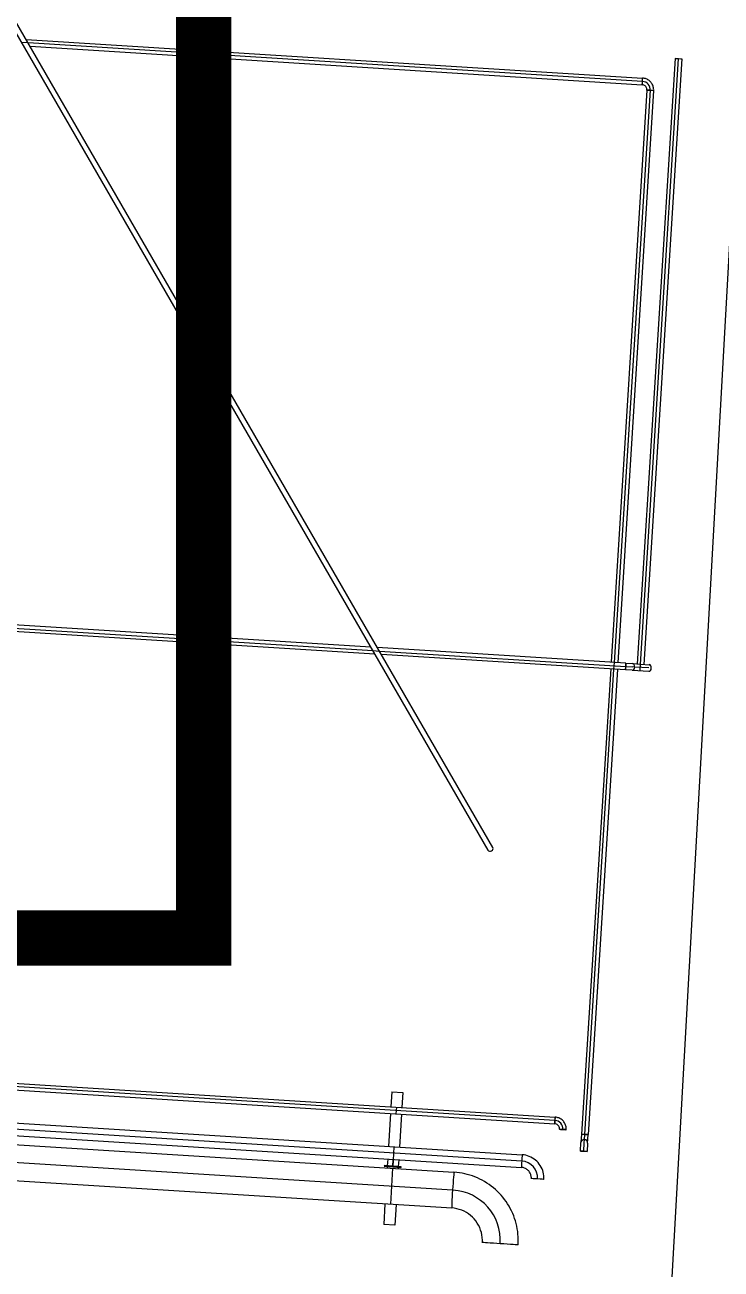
# Model space of a CAD drawing. Header units: inches. Extents: x 517790 to 538444, y 301815 to 302461.
# Drawn here: x 518010.24 to 518016.17, y 302328.47 to 302339.07 of the extents above; entities that cross this region are included whole.
import ezdxf

# ---------------------------------------------------------------- set-up
doc = ezdxf.new("R2010")
doc.units = ezdxf.units.IN
doc.header["$MEASUREMENT"] = 0
doc.layers.add('硅胶总平面底图 工艺装置区', color=253, linetype='Continuous')
doc.layers.add('硅胶总平面底图0804', color=253, linetype='Continuous')

msp = doc.modelspace()

# ---------------------------------------------------------------- linework, layer by layer
at = {"layer": '硅胶总平面底图 工艺装置区', "color": 253, "linetype": 'Continuous', "lineweight": -3}
for p, q in [((518014.185, 302332.038), (518008.697, 302341.543)), ((518014.225, 302332.062), (518008.738, 302341.567)), ((518010.248, 302338.95), (518015.503, 302338.62)), ((518010.265, 302338.921), (518010.209, 302338.924)), ((518015.502, 302338.592), (518010.265, 302338.921)), ((518010.282, 302338.891), (518015.5, 302338.564)), ((518015.78, 302338.786), (518015.456, 302333.627)), ((518015.484, 302333.625), (518015.808, 302338.784)), ((518015.837, 302338.783), (518015.513, 302333.623)), ((518015.502, 302338.592), (518015.502, 302338.592)), ((518015.502, 302338.592), (518015.502, 302338.592)), ((518015.54, 302338.517), (518015.234, 302333.641)), ((518015.263, 302333.639), (518015.569, 302338.516)), ((518015.597, 302338.514), (518015.291, 302333.637)), ((518015.54, 302338.517), (518015.597, 302338.514)), ((518015.569, 302338.516), (518015.54, 302338.517)), ((518015.569, 302338.516), (518015.569, 302338.516)), ((518015.569, 302338.516), (518015.569, 302338.516)), ((518015.597, 302338.514), (518015.569, 302338.516)), ((518013.219, 302333.71), (518007.195, 302334.088)), ((518007.197, 302334.117), (518013.202, 302333.74)), ((518013.185, 302333.769), (518007.199, 302334.145)), ((518015.361, 302333.633), (518013.241, 302333.766)), ((518013.202, 302333.74), (518013.259, 302333.736)), ((518013.259, 302333.736), (518015.359, 302333.604)), ((518015.358, 302333.576), (518013.276, 302333.707)), ((518015.231, 302333.584), (518014.982, 302329.618)), ((518015.01, 302329.616), (518015.259, 302333.582)), ((518015.288, 302333.58), (518015.039, 302329.614)), ((518015.259, 302333.582), (518015.263, 302333.639)), ((518015.361, 302333.633), (518015.358, 302333.576)), ((518015.358, 302333.576), (518015.359, 302333.604)), ((518015.414, 302333.572), (518015.358, 302333.576)), ((518015.359, 302333.604), (518015.361, 302333.633)), ((518015.359, 302333.604), (518015.359, 302333.604)), ((518015.359, 302333.604), (518015.359, 302333.604)), ((518015.359, 302333.604), (518015.416, 302333.601)), ((518015.361, 302333.633), (518015.417, 302333.629)), ((518015.414, 302333.572), (518015.555, 302333.564)), ((518015.436, 302333.6), (518015.416, 302333.601)), ((518015.416, 302333.601), (518015.416, 302333.601)), ((518015.416, 302333.601), (518015.416, 302333.601)), ((518015.417, 302333.629), (518015.559, 302333.62)), ((518015.557, 302333.592), (518015.436, 302333.6)), ((518015.481, 302333.568), (518015.484, 302333.625)), ((518006.632, 302330.273), (518014.758, 302329.763)), ((518006.629, 302330.216), (518014.755, 302329.706)), ((518014.756, 302329.734), (518006.63, 302330.245)), ((518005.847, 302329.984), (518014.477, 302329.442)), ((518013.365, 302329.979), (518013.357, 302329.851)), ((518013.365, 302329.979), (518013.459, 302329.973)), ((518013.459, 302329.973), (518013.451, 302329.845)), ((518005.84, 302329.876), (518014.47, 302329.335)), ((518014.473, 302329.388), (518005.844, 302329.93)), ((518013.404, 302329.848), (518013.4, 302329.791)), ((518005.651, 302329.812), (518013.895, 302329.294)), ((518013.353, 302329.794), (518013.336, 302329.514)), ((518013.448, 302329.788), (518013.43, 302329.508)), ((518014.755, 302329.706), (518014.758, 302329.763)), ((518014.756, 302329.734), (518014.755, 302329.706)), ((518014.758, 302329.763), (518014.756, 302329.734)), ((518014.756, 302329.734), (518014.756, 302329.734)), ((518014.756, 302329.734), (518014.756, 302329.734)), ((518013.883, 302329.142), (518005.641, 302329.659)), ((518014.824, 302329.658), (518014.824, 302329.658)), ((518014.824, 302329.658), (518014.824, 302329.658)), ((518014.824, 302329.658), (518014.824, 302329.658)), ((518014.982, 302329.618), (518014.977, 302329.546)), ((518014.982, 302329.618), (518015.01, 302329.616)), ((518015.01, 302329.616), (518014.982, 302329.618)), ((518015.007, 302329.572), (518015.01, 302329.616)), ((518015.01, 302329.616), (518015.01, 302329.616)), ((518015.01, 302329.616), (518015.01, 302329.616)), ((518015.01, 302329.616), (518015.039, 302329.614)), ((518015.039, 302329.614), (518015.01, 302329.616)), ((518013.383, 302329.511), (518013.373, 302329.339)), ((518014.973, 302329.474), (518014.977, 302329.546)), ((518015.001, 302329.472), (518015.006, 302329.544)), ((518015.006, 302329.544), (518015.007, 302329.572)), ((518015.034, 302329.542), (518015.03, 302329.471)), ((518015.034, 302329.542), (518015.039, 302329.614)), ((518005.632, 302329.507), (518013.876, 302328.989)), ((518013.33, 302329.406), (518013.326, 302329.348)), ((518013.374, 302329.403), (518013.37, 302329.346)), ((518013.376, 302329.345), (518013.38, 302329.403)), ((518015.001, 302329.472), (518014.973, 302329.474)), ((518014.973, 302329.474), (518015.03, 302329.471)), ((518015.03, 302329.471), (518015.001, 302329.472)), ((518015.001, 302329.472), (518015.001, 302329.472)), ((518015.001, 302329.472), (518015.001, 302329.472)), ((518013.302, 302329.35), (518013.301, 302329.344)), ((518013.301, 302329.344), (518013.445, 302329.335)), ((518013.37, 302329.346), (518013.302, 302329.35)), ((518013.326, 302329.342), (518013.325, 302329.33)), ((518013.372, 302329.327), (518013.353, 302329.022)), ((518013.445, 302329.341), (518013.376, 302329.345)), ((518013.42, 302329.336), (518013.419, 302329.324)), ((518013.424, 302329.4), (518013.42, 302329.343)), ((518013.445, 302329.335), (518013.445, 302329.341)), ((518014.473, 302329.388), (518014.473, 302329.388)), ((518014.473, 302329.388), (518014.473, 302329.388)), ((518014.473, 302329.388), (518014.473, 302329.388)), ((518014.608, 302329.236), (518014.608, 302329.236)), ((518014.608, 302329.236), (518014.608, 302329.236)), ((518013.886, 302329.142), (518013.883, 302329.142)), ((518013.886, 302329.142), (518013.886, 302329.142)), ((518013.886, 302329.142), (518013.886, 302329.142)), ((518013.306, 302329.025), (518013.296, 302328.849)), ((518013.401, 302329.019), (518013.39, 302328.843)), ((518013.39, 302328.843), (518013.296, 302328.849)), ((518014.29, 302328.684), (518014.29, 302328.684)), ((518014.29, 302328.684), (518014.29, 302328.684))]:
    msp.add_line(p, q, dxfattribs=at)
for centre, radius, start, end in [((518015.497, 302338.52), 0.0719, 356.4077, 86.349), ((518015.497, 302338.52), 0.0719, 86.349, 86.4077), ((518014.752, 302329.663), 0.0719, 356.4077, 86.4077), ((518015.006, 302329.544), 0.0285, 356.4077, 176.4077), ((518015.006, 302329.544), 0.0285, 0, 176.4077), ((518015.006, 302329.544), 0.0285, 356.4077, 0)]:
    msp.add_arc(centre, radius, start, end, dxfattribs=at)
for centre, major_axis, ratio, start_param, end_param in [((518015.808, 302338.784), (-0.0284, 0.0018), 0.001, 4.712389, 6.283185), ((518015.808, 302338.784), (0.0284, -0.0018), 0.001, 0, 1.570796), ((518015.502, 302338.592), (-0.0018, -0.0284), 0.002586, 0, 3.141593), ((518015.502, 302338.592), (-0.0018, -0.0284), 0.002586, 0, 1.570796), ((518015.502, 302338.592), (0.0018, 0.0284), 0.002586, 4.712389, 6.283185), ((518015.416, 302333.601), (0.0018, 0.0284), 0.707107, 3.141593, 6.283185), ((518015.416, 302333.601), (0.0018, 0.0284), 0.707107, 3.141593, 6.283185), ((518015.557, 302333.592), (0.0018, 0.0284), 0.707107, 3.141593, 6.283185), ((518014.205, 302332.05), (0.0204, 0.0118), 0.866025, 3.141593, 6.283185), ((518014.205, 302332.05), (0.0204, 0.0118), 0.866025, 3.141593, 6.283185), ((518014.824, 302329.658), (-0.0284, 0.0018), 0.000233, 0, 3.141593), ((518014.473, 302329.388), (0.0034, 0.0538), 0.010502, 6.272878, 7.853982), ((518014.473, 302329.388), (-0.0034, -0.0538), 0.010502, 4.710466, 6.281289), ((518014.473, 302329.388), (-0.0034, -0.0538), 0.010502, 6.281289, 6.283185), ((518014.464, 302329.245), (0.034, 0.14), 0.999943, 4.89177, 6.461855), ((518014.473, 302329.388), (0.0034, 0.0538), 0.010502, 4.710439, 4.710466), ((518013.886, 302329.142), (0.01, 0.153), 0.021554, 6.267592, 7.853982), ((518014.608, 302329.236), (-0.0538, 0.0034), 0.001897, 4.712389, 6.283185), ((518014.608, 302329.236), (-0.0538, 0.0034), 0.001897, 3.141593, 6.283185), ((518014.608, 302329.236), (0.0538, -0.0034), 0.001897, 0, 1.570796), ((518014.464, 302329.245), (0.034, 0.14), 0.999943, 4.891059, 4.89177), ((518013.886, 302329.142), (-0.01, -0.153), 0.021554, 4.71033, 6.281187), ((518013.886, 302329.142), (-0.01, -0.153), 0.021554, 4.712389, 6.284184), ((518013.859, 302328.711), (0.067, 0.426), 0.999766, 4.805507, 6.375596), ((518013.886, 302329.142), (-0.01, -0.153), 0.021554, 6.281187, 6.283185), ((518014.29, 302328.684), (-0.153, 0.01), 0.001998, 4.712389, 6.283185), ((518014.29, 302328.684), (-0.153, 0.01), 0.001998, 3.141593, 6.283185), ((518013.859, 302328.711), (0.067, 0.426), 0.999766, 4.8048, 4.805507), ((518014.29, 302328.684), (0.153, -0.01), 0.001998, 0, 1.570796)]:
    msp.add_ellipse(centre, major_axis=major_axis, ratio=ratio, start_param=start_param, end_param=end_param, dxfattribs=at)
msp.add_ellipse((518014.824, 302329.658), major_axis=(-0.0284, 0.0018), ratio=0.000233, dxfattribs=at)
for points in [[(518015.54, 302338.517), (518015.541, 302338.522), (518015.54, 302338.527), (518015.539, 302338.531), (518015.538, 302338.535), (518015.536, 302338.54), (518015.534, 302338.543), (518015.531, 302338.547), (518015.528, 302338.551), (518015.525, 302338.554), (518015.521, 302338.557), (518015.517, 302338.559), (518015.513, 302338.561), (518015.509, 302338.562), (518015.504, 302338.563), (518015.5, 302338.564)], [(518015.597, 302338.514), (518015.598, 302338.524), (518015.597, 302338.535), (518015.594, 302338.545), (518015.592, 302338.555), (518015.587, 302338.565), (518015.582, 302338.574), (518015.576, 302338.583), (518015.569, 302338.591), (518015.561, 302338.598), (518015.553, 302338.604), (518015.544, 302338.61), (518015.534, 302338.614), (518015.524, 302338.617), (518015.514, 302338.62), (518015.503, 302338.62)], [(518014.852, 302329.656), (518014.853, 302329.667), (518014.852, 302329.677), (518014.849, 302329.688), (518014.846, 302329.698), (518014.842, 302329.708), (518014.837, 302329.716), (518014.831, 302329.725), (518014.824, 302329.733), (518014.816, 302329.74), (518014.808, 302329.747), (518014.799, 302329.752), (518014.789, 302329.756), (518014.779, 302329.76), (518014.769, 302329.762), (518014.758, 302329.763)], [(518014.795, 302329.66), (518014.795, 302329.664), (518014.795, 302329.669), (518014.794, 302329.673), (518014.793, 302329.678), (518014.791, 302329.682), (518014.789, 302329.686), (518014.786, 302329.69), (518014.783, 302329.693), (518014.78, 302329.696), (518014.776, 302329.699), (518014.772, 302329.701), (518014.768, 302329.703), (518014.764, 302329.705), (518014.759, 302329.706), (518014.755, 302329.706)], [(518014.662, 302329.232), (518014.663, 302329.253), (518014.661, 302329.274), (518014.656, 302329.294), (518014.651, 302329.314), (518014.642, 302329.333), (518014.631, 302329.351), (518014.62, 302329.368), (518014.606, 302329.384), (518014.59, 302329.397), (518014.574, 302329.41), (518014.556, 302329.421), (518014.537, 302329.429), (518014.518, 302329.436), (518014.497, 302329.441), (518014.477, 302329.442)], [(518014.554, 302329.239), (518014.555, 302329.249), (518014.554, 302329.258), (518014.551, 302329.267), (518014.549, 302329.276), (518014.545, 302329.285), (518014.54, 302329.293), (518014.535, 302329.301), (518014.529, 302329.308), (518014.522, 302329.314), (518014.514, 302329.32), (518014.506, 302329.325), (518014.497, 302329.328), (518014.489, 302329.332), (518014.479, 302329.334), (518014.47, 302329.335)], [(518014.442, 302328.674), (518014.446, 302328.735), (518014.44, 302328.797), (518014.425, 302328.856), (518014.41, 302328.915), (518014.385, 302328.972), (518014.352, 302329.024), (518014.319, 302329.076), (518014.278, 302329.122), (518014.231, 302329.161), (518014.184, 302329.2), (518014.131, 302329.232), (518014.074, 302329.254), (518014.017, 302329.277), (518013.957, 302329.29), (518013.895, 302329.294)], [(518014.137, 302328.693), (518014.139, 302328.722), (518014.136, 302328.752), (518014.129, 302328.78), (518014.121, 302328.808), (518014.11, 302328.836), (518014.094, 302328.86), (518014.078, 302328.885), (518014.059, 302328.907), (518014.036, 302328.926), (518014.014, 302328.944), (518013.989, 302328.959), (518013.961, 302328.97), (518013.934, 302328.981), (518013.905, 302328.987), (518013.876, 302328.989)]]:
    msp.add_open_spline(points, degree=3, knots=[4.712389, 4.712389, 4.712389, 4.712389, 5.026548, 5.026548, 5.026548, 5.340708, 5.340708, 5.340708, 5.654867, 5.654867, 5.654867, 5.969026, 5.969026, 5.969026, 6.283185, 6.283185, 6.283185, 6.283185], dxfattribs=at)
at = {"layer": '硅胶总平面底图0804', "color": 9, "lineweight": -3, "ltscale": 200}
msp.add_lwpolyline([(517943.081, 302422.507), (518025.643, 302417.975), (518023.721, 302394.261), (518019.801, 302394.438), (518016.781, 302346.847), (518013.083, 302280.546), (517953.198, 302284.577)], dxfattribs=at)
at = {"layer": '硅胶总平面底图0804', "color": 253, "linetype": 'Continuous', "lineweight": 20, "const_width": 0.472}
msp.add_lwpolyline([(518004.21, 302331.289), (518011.762, 302331.289), (518011.762, 302344.505), (518004.21, 302344.505), (518004.21, 302331.289)], dxfattribs=at)

doc.saveas('drawing.dxf')
